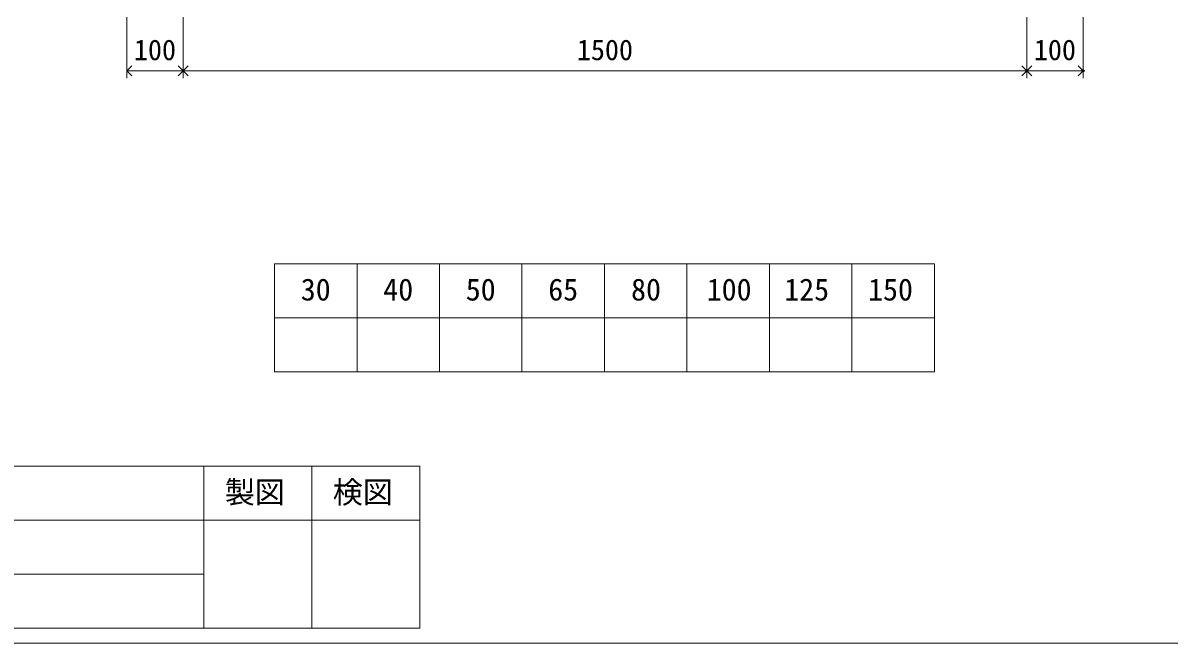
# Model space of a CAD drawing. Units: millimetres, scale not verified. Extents: x -6420 to 6420, y -3029 to 3030.
# Drawn here: x 285 to 2323, y -2670 to -1568 of the extents above; entities that cross this region are included whole.
import ezdxf
from ezdxf.enums import TextEntityAlignment as Align

# ---------------------------------------------------------------- set-up
doc = ezdxf.new("R2010")
doc.units = ezdxf.units.MM
doc.header["$LTSCALE"] = 20
doc.header["$PDMODE"] = 32
doc.header["$PDSIZE"] = 4
doc.layers.add('0-1_Defpoints', color=7, linetype='Continuous')
for name, color, linetype, lineweight in [('0-2_waku', 7, 'Continuous', 18), ('0-5_sunpou', 7, 'Continuous', 5), ('0-D_文字１', 7, 'Continuous', 18)]:
    doc.layers.add(name, color=color, linetype=linetype, lineweight=lineweight)
doc.styles.add('ＭＳ ゴシック', font='')
doc.styles.get('ＭＳ ゴシック').set_extended_font_data('MS Gothic')

# ---------------------------------------------------------------- blocks, each defined once
blk = doc.blocks.new('_Open90')
at = {"layer": '0-5_sunpou'}
blk.add_line((0, 0), (-1, 0), dxfattribs=at)
blk.add_lwpolyline([(-0.5, 0.5), (0, 0), (-0.5, -0.5)], dxfattribs=at)
blk = doc.blocks.new('D66')
at = {"layer": '0-1_Defpoints'}
for p in [(3053.24, 1061.83), (3153.24, 1061.83), (3153.24, 944.12)]:
    blk.add_point(p, dxfattribs=at)
at = {"layer": '0-5_sunpou'}
for p, q in [((3053.24, 1039.83), (3053.24, 931.12)), ((3153.24, 1039.83), (3153.24, 931.12)), ((3071.24, 944.12), (3135.24, 944.12))]:
    blk.add_line(p, q, dxfattribs=at)
at = {"layer": '0-5_sunpou', "xscale": 18, "yscale": 18, "rotation": 180}
blk.add_blockref('_Open90', (3053.24, 944.12), dxfattribs=at)
at = {"layer": '0-5_sunpou', "xscale": 18, "yscale": 18}
blk.add_blockref('_Open90', (3153.24, 944.12), dxfattribs=at)
at = {"layer": '0-5_sunpou', "style": 'ＭＳ ゴシック'}
blk.add_text('100', height=36.66, dxfattribs=at).set_placement((3065.74, 952.12), align=Align.BOTTOM_LEFT)
blk = doc.blocks.new('D67')
at = {"layer": '0-1_Defpoints'}
for p in [(3153.24, 1061.83), (4653.24, 1061.83), (4653.24, 944.12)]:
    blk.add_point(p, dxfattribs=at)
at = {"layer": '0-5_sunpou'}
for p, q in [((3153.24, 1039.83), (3153.24, 931.12)), ((4653.24, 1039.83), (4653.24, 931.12)), ((3171.24, 944.12), (4635.24, 944.12))]:
    blk.add_line(p, q, dxfattribs=at)
at = {"layer": '0-5_sunpou', "xscale": 18, "yscale": 18, "rotation": 180}
blk.add_blockref('_Open90', (3153.24, 944.12), dxfattribs=at)
at = {"layer": '0-5_sunpou', "xscale": 18, "yscale": 18}
blk.add_blockref('_Open90', (4653.24, 944.12), dxfattribs=at)
at = {"layer": '0-5_sunpou', "style": 'ＭＳ ゴシック'}
blk.add_text('1500', height=36.66, dxfattribs=at).set_placement((3853.24, 952.12), align=Align.BOTTOM_LEFT)
blk = doc.blocks.new('D68')
at = {"layer": '0-1_Defpoints'}
for p in [(4653.24, 1061.83), (4753.24, 1061.83), (4753.24, 944.12)]:
    blk.add_point(p, dxfattribs=at)
at = {"layer": '0-5_sunpou'}
for p, q in [((4653.24, 1039.83), (4653.24, 931.12)), ((4753.24, 1039.83), (4753.24, 931.12)), ((4671.24, 944.12), (4735.24, 944.12))]:
    blk.add_line(p, q, dxfattribs=at)
at = {"layer": '0-5_sunpou', "xscale": 18, "yscale": 18, "rotation": 180}
blk.add_blockref('_Open90', (4653.24, 944.12), dxfattribs=at)
at = {"layer": '0-5_sunpou', "xscale": 18, "yscale": 18}
blk.add_blockref('_Open90', (4753.24, 944.12), dxfattribs=at)
at = {"layer": '0-5_sunpou', "style": 'ＭＳ ゴシック'}
blk.add_text('100', height=36.66, dxfattribs=at).set_placement((4665.74, 952.12), align=Align.BOTTOM_LEFT)

msp = doc.modelspace()

# ---------------------------------------------------------------- linework, layer by layer
at = {"layer": '0-2_waku'}
for p, q in [((732.44, -1996.4), (732.44, -2188.4)), ((732.44, -1996.4), (732.44, -2188.4)), ((732.44, -1996.4), (732.44, -2188.4)), ((732.44, -1996.4), (732.44, -2188.4)), ((732.44, -1996.4), (1905.77, -1996.4)), ((879.1, -1996.4), (879.1, -2188.4)), ((1025.77, -1996.4), (1025.77, -2188.4)), ((1025.77, -1996.4), (1025.77, -2188.4)), ((1172.44, -1996.4), (1172.44, -2188.4)), ((1319.1, -1996.4), (1319.1, -2188.4)), ((1465.77, -1996.4), (1465.77, -2188.4)), ((1612.44, -1996.4), (1612.44, -2188.4)), ((1759.1, -1996.4), (1759.1, -2188.4)), ((1905.77, -1996.4), (1905.77, -2188.4)), ((732.44, -2092.4), (1905.77, -2092.4)), ((732.44, -2188.4), (1905.77, -2188.4)), ((-1713.33, -2355.73), (990.67, -2355.73)), ((606.67, -2355.73), (606.67, -2643.73)), ((606.67, -2355.73), (606.67, -2643.73)), ((798.67, -2355.73), (798.67, -2643.73)), ((990.67, -2355.73), (990.67, -2643.73)), ((-1713.33, -2451.73), (990.67, -2451.73)), ((-1713.33, -2547.73), (606.67, -2547.73)), ((-1713.33, -2643.73), (990.67, -2643.73)), ((-1740, -2670.4), (6420, -2670.4))]:
    msp.add_line(p, q, dxfattribs=at)

# ---------------------------------------------------------------- block references
at = {"layer": '0-5_sunpou'}
for name in ['D66', 'D67', 'D68']:
    msp.add_blockref(name, (-2583.24, -2597.23), dxfattribs=at)

# ---------------------------------------------------------------- texts
at = {"layer": '0-D_文字１', "style": 'ＭＳ ゴシック'}
for s, p in [('30', (779.12, -2073.12)), ('40', (925.79, -2073.12)), ('50', (1072.46, -2073.12)), ('65', (1219.12, -2073.12)), ('80', (1366.34, -2073.12)), ('100', (1500.83, -2073.12)), ('125', (1638.68, -2073.12)), ('150', (1787.7, -2073.12)), ('製図', (644.08, -2433.4)), ('検図', (836.08, -2433.4))]:
    msp.add_text(s, height=39.1, dxfattribs=at).set_placement(p, align=Align.BOTTOM_LEFT)

doc.saveas('drawing.dxf')
